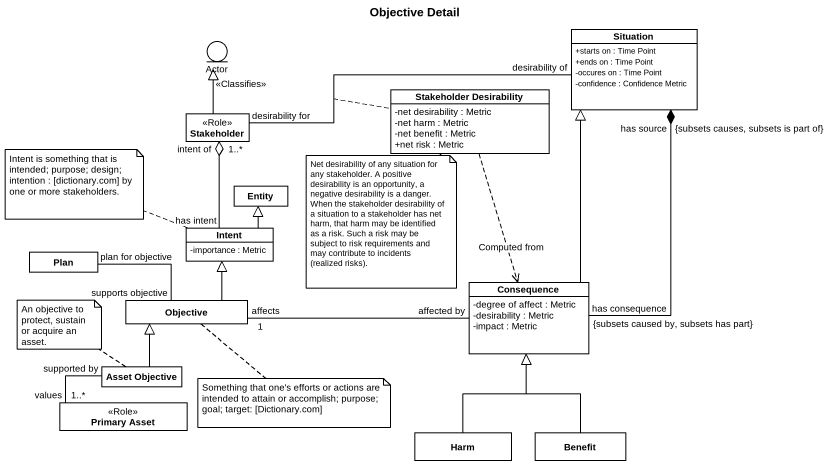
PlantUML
@startuml
title Objective Detail
allowmixing
hide circle
hide empty members
skinparam classAttributeIconSize 0
entity "Actor" as Actor_
class Situation {
  +starts on : Time Point
  +ends on : Time Point
  -occures on : Time Point
  -confidence : Confidence Metric
}
class Stakeholder <<Role>>
class "Stakeholder Desirability" as Stakeholder_Desirability {
  -net desirability : Metric
  -net harm : Metric
  -net benefit : Metric
  +net risk : Metric
}
class "Entity" as Entity_
class Intent {
  -importance : Metric
}
class Plan
class Objective
class Consequence {
  -degree of affect : Metric
  -desirability : Metric
  -impact : Metric
}
class "Asset Objective" as Asset_Objective
class "Primary Asset" as Primary_Asset <<Role>>
class Harm
class Benefit
Situation "has source\n{subsets causes, subsets is part of}" *-- "has consequence\n{subsets caused by, subsets has part}" Consequence
Stakeholder -up-|> Actor_ : <<Classifies>>
Stakeholder "desirability for" -right- "desirability of" Situation
(Stakeholder, Situation) .. Stakeholder_Desirability
Stakeholder "intent of\n1..*" o-- "has intent" Intent
Stakeholder_Desirability ..> Consequence : Computed from
Intent -up-|> Entity_
Plan "plan for objective" -right- "supports objective" Objective
Objective -up-|> Intent
Consequence -up-|> Situation
Consequence "affected by" -left- "affects\n1" Objective
Asset_Objective -up-|> Objective
Asset_Objective "supported by" -- "values\n1..*" Primary_Asset
Harm -up-|> Consequence
Benefit -up-|> Consequence
note left of Intent : Intent is something that is intended; purpose; design; intention : [dictionary.com] by one or more stakeholders.
note bottom of Stakeholder_Desirability
  Net desirability of any situation for any stakeholder. A positive desirability is an opportunity, a negative desirability is a danger.
  When the stakeholder desirability of a situation to a stakeholder has net harm, that harm may be identified as a risk. Such a risk may be subject to risk requirements and may contribute to incidents (realized risks).
end note
note top of Asset_Objective : An objective to protect, sustain or acquire an asset.
note bottom of Objective : Something that one's efforts or actions are intended to attain or accomplish; purpose; goal; target: [Dictionary.com]
@enduml
